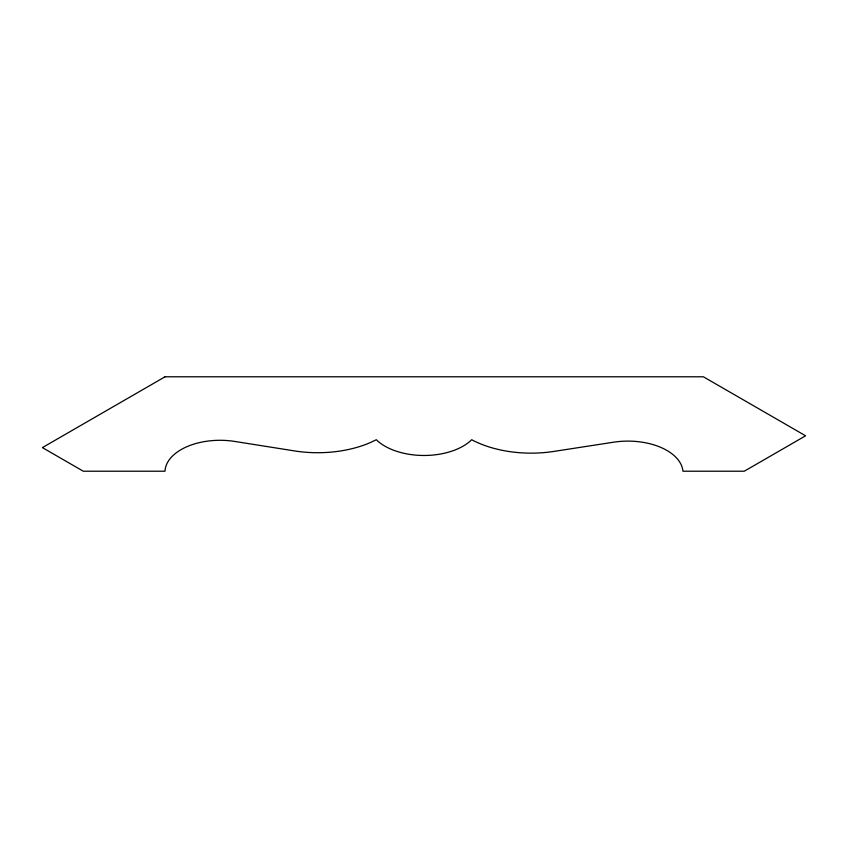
<?xml version="1.0" encoding="UTF-8"?>
<svg xmlns="http://www.w3.org/2000/svg" width="848" height="848" viewBox="0 0 848 848"><rect width="100%" height="100%" fill="white"/><g stroke="black" fill="none" stroke-linecap="round" stroke-linejoin="round"><path stroke-width="1.27" d="M165.053 376.788L42.4 447.606L83.284 471.212L164.978 471.212A55.109 31.821 0 0 1 234.663 441.426L294.479 450.913A87.662 50.615 0 0 0 370.671 442.433L376.3 439.741A55.364 31.97 0 0 0 471.7 439.741A87.662 50.615 0 0 0 553.765 451.433L613.687 442.19A55.109 31.821 0 0 1 682.947 471.212L744.268 471.212L805.6 435.798L703.384 376.788L165.053 376.788"/></g></svg>
